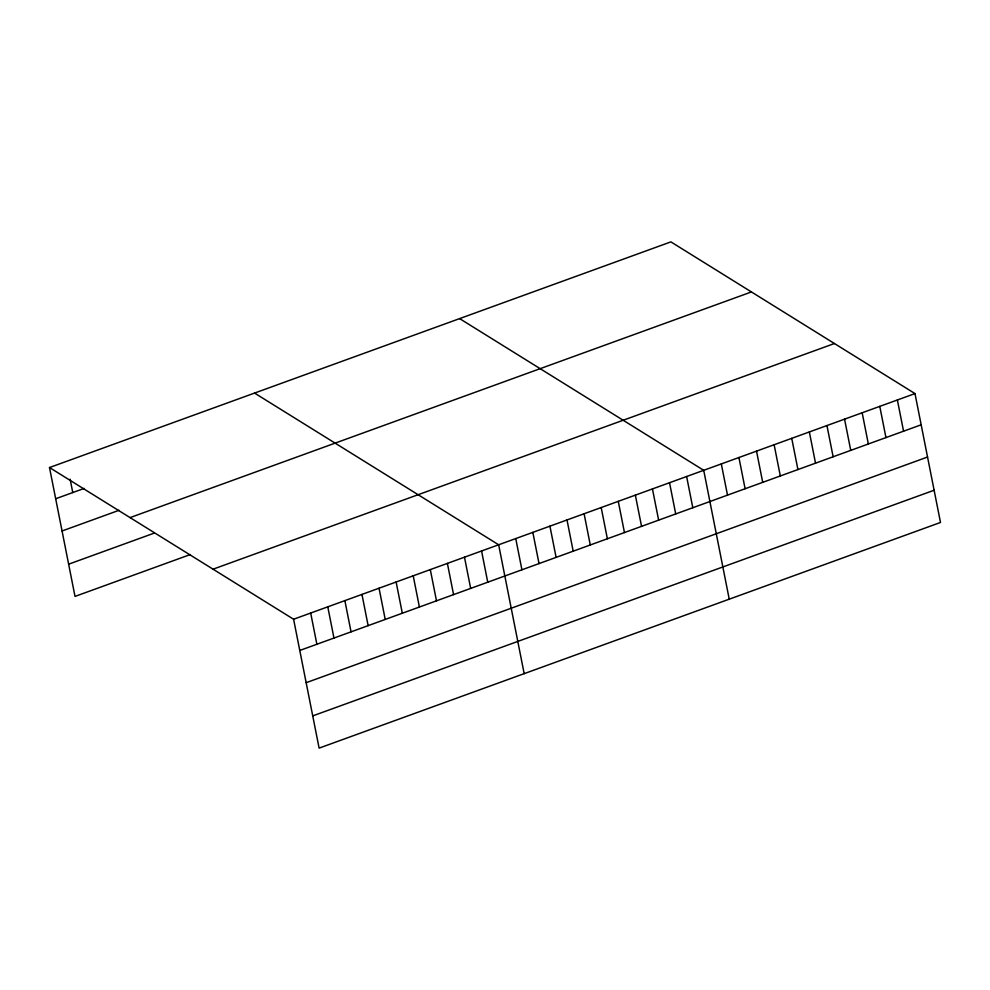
<?xml version="1.0" encoding="UTF-8"?>
<svg xmlns="http://www.w3.org/2000/svg" width="990" height="990" viewBox="0 0 990 990"><rect width="100%" height="100%" fill="white"/><g stroke="black" fill="none" stroke-linecap="round" stroke-linejoin="round"><path stroke-width="1.49" d="M49.5 467.54L670.886 241.882L914.983 393.587L940.5 522.46L319.114 748.118L293.597 619.245L49.5 467.54L75.017 596.413L190.365 554.524M55.688 498.762L84.162 488.417M62.061 530.986L119.023 510.308M130.049 517.609L751.435 291.939M68.632 564.189L154.081 533.164M213.048 569.188L834.434 343.518M293.597 619.245L914.983 393.587M299.784 650.467L921.158 424.809M306.17 682.692L927.543 457.034M312.741 715.894L934.115 490.236M459.608 318.607L703.717 470.312L729.234 599.185M254.554 393.067L498.651 544.772L524.18 673.658M897.373 399.972L903.561 431.195M879.776 406.37L885.951 437.592M862.166 412.768L868.341 443.99M844.557 419.154L850.744 450.376M826.947 425.552L833.135 456.774M809.35 431.949L815.525 463.171M791.74 438.335L797.928 469.557M774.13 444.733L780.318 475.955M756.533 451.131L762.708 482.353M738.924 457.516L745.111 488.738M721.314 463.914L727.501 495.136M686.627 476.512L692.802 507.734M669.537 482.724L675.712 513.946M652.447 488.924L658.635 520.146M635.357 495.136L641.545 526.346M618.267 501.336L624.455 532.558M601.19 507.548L607.365 538.758M584.1 513.748L590.275 544.97M567.01 519.96L573.185 551.17M549.92 526.16L556.108 557.382M532.83 532.36L539.018 563.582M515.74 538.572L521.928 569.794M481.573 550.985L487.748 582.207M464.483 557.184L470.658 588.407M447.393 563.397L453.568 594.619M430.304 569.596L436.491 600.819M413.214 575.809L419.401 607.031M396.124 582.009L402.311 613.231M379.046 588.221L385.221 619.443M361.956 594.421L368.132 625.643M344.867 600.633L351.042 631.855M327.777 606.833L333.964 638.055M310.687 613.045L316.874 644.267M70.117 479.172L72.765 492.562"/></g></svg>
